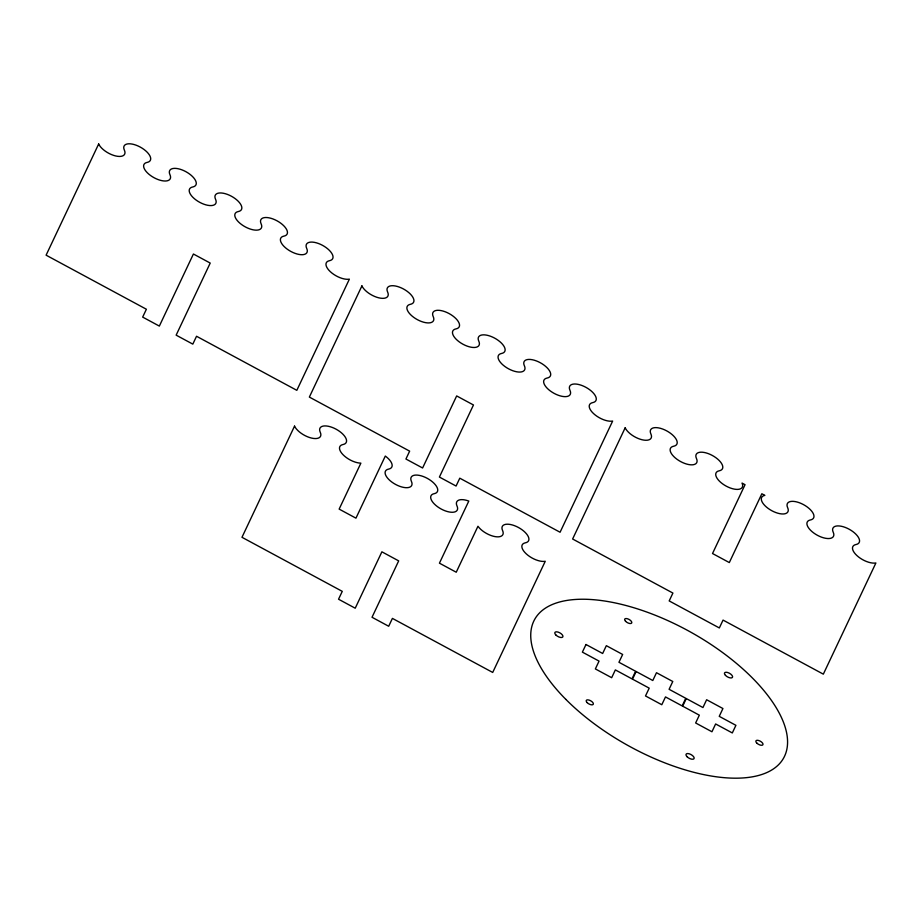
<?xml version="1.0" encoding="UTF-8"?>
<svg xmlns="http://www.w3.org/2000/svg" width="922" height="922" viewBox="0 0 922 922"><rect width="100%" height="100%" fill="white"/><g stroke="black" fill="none" stroke-linecap="round" stroke-linejoin="round"><path stroke-width="1.38" d="M98.666 143.982L46.1 255.175L146.391 309.239L142.668 317.099L159.345 326.088L193.413 254.011L210.216 263.07L176.148 335.147L192.813 344.125L196.536 336.265L296.826 390.329L349.38 279.135A14.959 6.8 29.1 0 1 330.341 271.702A14.959 6.8 29.1 0 1 329.5 260.695A14.959 6.8 29.1 0 0 322.47 245.31A14.959 6.8 29.1 0 0 306.703 248.41A14.959 6.8 29.1 0 1 290.949 251.499A14.959 6.8 29.1 0 1 283.918 236.124A14.959 6.8 29.1 0 0 276.888 220.738A14.959 6.8 29.1 0 0 261.122 223.827A14.959 6.8 29.1 0 1 245.356 226.927A14.959 6.8 29.1 0 1 238.325 211.541A14.959 6.8 29.1 0 0 231.295 196.167A14.959 6.8 29.1 0 0 215.541 199.256A14.959 6.8 29.1 0 1 199.774 202.356A14.959 6.8 29.1 0 1 192.744 186.97A14.959 6.8 29.1 0 0 185.714 171.584A14.959 6.8 29.1 0 0 169.948 174.684A14.959 6.8 29.1 0 1 154.181 177.785A14.959 6.8 29.1 0 1 147.163 162.399A14.959 6.8 29.1 0 0 140.132 147.013A14.959 6.8 29.1 0 0 124.366 150.113A14.959 6.8 29.1 0 1 115.573 155.933A14.959 6.8 29.1 0 1 98.666 143.982M294.544 426.114L241.979 537.296L342.269 591.359L338.547 599.219L355.224 608.209L381.881 551.817L398.684 560.876L372.027 617.267L388.692 626.257L392.415 618.397L492.705 672.449L545.259 561.268A14.959 6.8 29.1 0 1 526.22 553.822A14.959 6.8 29.1 0 1 525.379 542.816A14.959 6.8 29.1 0 0 518.348 527.43A14.959 6.8 29.1 0 0 502.582 530.53A14.959 6.8 29.1 0 1 495.079 536.616A14.959 6.8 29.1 0 1 477.965 526.255L456.24 572.228L439.437 563.169L468.802 501.061A14.959 6.8 29.1 0 0 457.001 505.959A14.959 6.8 29.1 0 1 441.235 509.048A14.959 6.8 29.1 0 1 434.204 493.673A14.959 6.8 29.1 0 0 427.174 478.288A14.959 6.8 29.1 0 0 411.419 481.388A14.959 6.8 29.1 0 1 395.653 484.476A14.959 6.8 29.1 0 1 388.623 469.102A14.959 6.8 29.1 0 0 385.304 456.056L355.95 518.164L339.146 509.105L360.882 463.144A14.959 6.8 29.1 0 1 342.915 454.592A14.959 6.8 29.1 0 1 343.042 444.519A14.959 6.8 29.1 0 0 336.011 429.145A14.959 6.8 29.1 0 0 320.245 432.234A14.959 6.8 29.1 0 1 311.452 438.054A14.959 6.8 29.1 0 1 294.544 426.114M361.92 285.901L309.354 397.082L409.645 451.146L405.934 459.018L422.599 467.996L456.667 395.93L473.47 404.988L439.402 477.054L456.079 486.044L459.79 478.184L560.08 532.248L612.646 421.054A14.959 6.8 29.1 0 1 593.595 413.621A14.959 6.8 29.1 0 1 592.765 402.603A14.959 6.8 29.1 0 0 585.735 387.228A14.959 6.8 29.1 0 0 569.969 390.317A14.959 6.8 29.1 0 1 554.203 393.417A14.959 6.8 29.1 0 1 547.172 378.032A14.959 6.8 29.1 0 0 540.142 362.646A14.959 6.8 29.1 0 0 524.376 365.746A14.959 6.8 29.1 0 1 508.621 368.846A14.959 6.8 29.1 0 1 501.591 353.46A14.959 6.8 29.1 0 0 494.561 338.074A14.959 6.8 29.1 0 0 478.795 341.175A14.959 6.8 29.1 0 1 463.028 344.263A14.959 6.8 29.1 0 1 455.998 328.889A14.959 6.8 29.1 0 0 448.968 313.503A14.959 6.8 29.1 0 0 433.213 316.592A14.959 6.8 29.1 0 1 417.447 319.692A14.959 6.8 29.1 0 1 410.417 304.306A14.959 6.8 29.1 0 0 403.387 288.932A14.959 6.8 29.1 0 0 387.62 292.02A14.959 6.8 29.1 0 1 378.827 297.841A14.959 6.8 29.1 0 1 361.92 285.901M625.174 427.808L572.62 539.001L672.91 593.065L669.188 600.925L719.333 627.951L723.055 620.091L823.334 674.155L875.9 562.962A14.959 6.8 29.1 0 1 856.861 555.528A14.959 6.8 29.1 0 1 856.019 544.522A14.959 6.8 29.1 0 0 848.989 529.136A14.959 6.8 29.1 0 0 833.223 532.236A14.959 6.8 29.1 0 1 817.457 535.325A14.959 6.8 29.1 0 1 810.438 519.95A14.959 6.8 29.1 0 0 803.408 504.565A14.959 6.8 29.1 0 0 787.642 507.653A14.959 6.8 29.1 0 1 771.875 510.753A14.959 6.8 29.1 0 1 764.845 495.368L761.849 493.754L729.314 562.57L712.522 553.523L745.057 484.695L742.049 483.082A14.959 6.8 29.1 0 1 726.294 486.182A14.959 6.8 29.1 0 1 719.264 470.796A14.959 6.8 29.1 0 0 712.233 455.41A14.959 6.8 29.1 0 0 696.467 458.511A14.959 6.8 29.1 0 1 680.701 461.611A14.959 6.8 29.1 0 1 673.671 446.225A14.959 6.8 29.1 0 0 666.641 430.839A14.959 6.8 29.1 0 0 650.886 433.939A14.959 6.8 29.1 0 1 642.092 439.759A14.959 6.8 29.1 0 1 625.174 427.808M585.989 644.501L582.381 652.131L599.058 661.109L595.358 668.923L611.666 677.705L615.354 669.902L632.019 678.892L635.627 671.262L618.95 662.273L622.65 654.47L606.342 645.677L602.654 653.491L585.989 644.501M636.134 671.527L632.527 679.157L649.203 688.146L645.504 695.949L661.8 704.731L665.5 696.928L682.165 705.918L685.772 698.288L669.095 689.299L672.783 681.496L656.487 672.714L652.799 680.517L636.134 671.527M686.279 698.565L682.672 706.183L699.337 715.172L695.649 722.975L711.945 731.768L715.633 723.966L732.31 732.944L735.917 725.326L719.241 716.336L722.929 708.534L706.632 699.74L702.944 707.543L686.279 698.565M565.912 699.441A142.472 64.782 29.1 0 0 782.213 760.316A142.472 64.782 29.1 0 0 629.323 606.422A142.472 64.782 29.1 0 0 565.912 699.441M555.828 634.947A4.564 2.075 29.1 0 0 562.777 636.987A4.564 2.075 29.1 0 0 557.983 632.054A4.564 2.075 29.1 0 0 555.828 634.947M587.13 702.599A3.988 1.809 29.1 0 0 593.215 704.373A3.988 1.809 29.1 0 0 589.02 700.063A3.988 1.809 29.1 0 0 587.13 702.599M687.04 756.697A4.564 2.075 29.1 0 0 693.989 758.725A4.564 2.075 29.1 0 0 689.195 753.793A4.564 2.075 29.1 0 0 687.04 756.697M756.778 743.04A3.988 1.809 29.1 0 0 762.863 744.815A3.988 1.809 29.1 0 0 758.668 740.504A3.988 1.809 29.1 0 0 756.778 743.04M725.476 675.388A4.564 2.075 29.1 0 0 732.425 677.428A4.564 2.075 29.1 0 0 727.631 672.495A4.564 2.075 29.1 0 0 725.476 675.388M625.565 621.29A3.988 1.809 29.1 0 0 631.651 623.076A3.988 1.809 29.1 0 0 627.456 618.754A3.988 1.809 29.1 0 0 625.565 621.29"/></g></svg>
